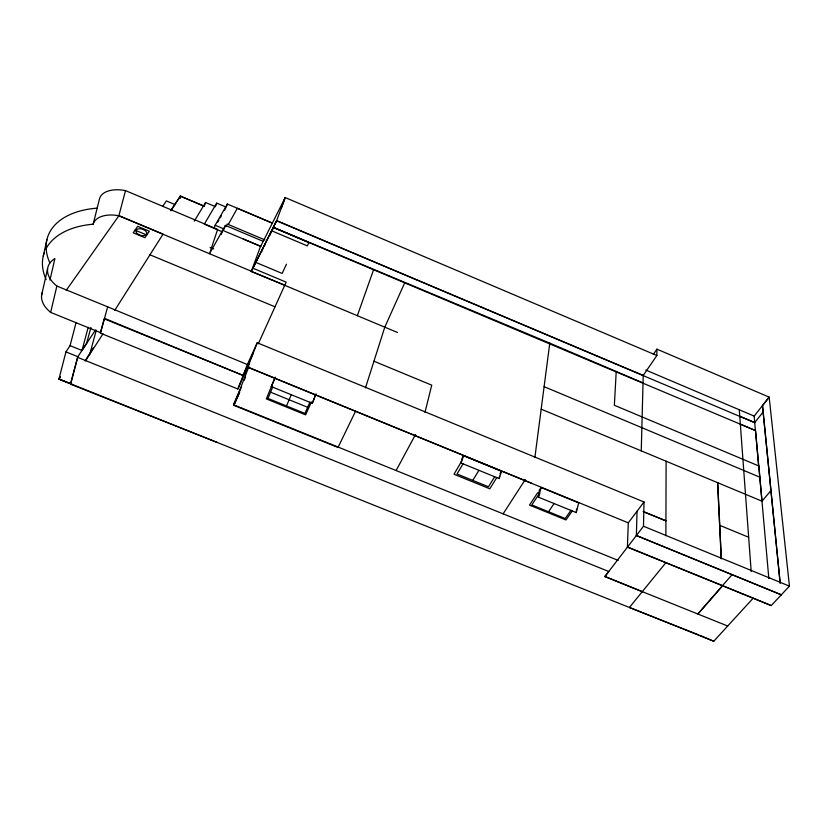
<?xml version="1.0" encoding="UTF-8"?>
<svg xmlns="http://www.w3.org/2000/svg" width="831" height="831" viewBox="0 0 831 831"><rect width="100%" height="100%" fill="white"/><g stroke="black" fill="none" stroke-linecap="round" stroke-linejoin="round"><path stroke-width="1.25" d="M665.88 535.746L666.109 461.226M641.252 450.869L643.225 375.435L656.854 355.523L656.926 349.155L769.163 397.125L789.45 586.135L771.23 605.57L627.405 547.141L628.288 522.834L644.025 501.986L257.236 342.767L247.358 364.539L237.863 389.001L100.312 333.106L104.228 318.813L243.119 375.456L253.351 352.863M727.686 626.023L604.864 576.589L643.485 526.241L644.025 501.986M636.359 535.507L781.317 594.809L636.359 535.507L637.055 511.221M665.943 562.608L629.566 607.264M616.218 371.488L614.358 405.268L758.859 465.983L768.831 578.501M576.257 512.592L578.708 502.89L541.095 487.517L539.319 490.186L538.467 497.177L576.257 512.592L576.558 509.06M534.863 457.601L549.779 343.13L273.347 227.32L308.841 242.548L307.356 245.883L271.644 230.769L269.971 235.308M499.161 478.573L501.529 471.302L463.532 455.772L462.005 458.38L461.07 463.033L499.161 478.573L499.545 476.225M43.233 256.239L46.9 239.66M41.643 295.057L47.596 268.683M49.964 280.078L54.888 258.586A32.357 19.695 14.4 0 0 56.861 286.041L50.67 312.383L100.593 332.67L107.666 306.836L56.861 286.041M45.985 248.843A83.256 50.649 16 0 1 93.176 224.204L99.543 198.671A26.769 15.135 16.6 0 1 125.512 190.631L217.618 229.408L209.516 253.715L225.419 225.409L263.417 241.437M424.973 412.342L431.746 385.169L373.95 361.215M76.12 322.397L70.074 345.665L65.94 351.897L58.928 379.081L72.224 384.4M93.176 224.204A26.322 15.301 16.2 0 1 118.854 215.78L125.512 190.631M95.492 330L77.865 356.696L70.531 384.202L217.14 442.424M70.074 345.665L81.978 350.474L88.2 327.31M90.922 327.476L86.642 343.276L81.978 350.474M89.769 354.266L96.261 330.25M538.467 497.177L541.095 487.517M204.343 206.275L180.348 196.126L179.631 198.505L180.348 196.126L204.125 206.171M179.6 198.547L180.348 196.126L170.926 210.305M204.644 205.33L205.548 202.504L215.53 206.722M365.474 387.859L384.784 327.175L404.666 282.935M215.925 205.517L216.714 203.117L226.302 207.179M228.369 224.318L237.334 208.28L272.485 223.186L227.351 204.052L215.167 225.232L214.18 228.286M226.655 206.13L227.351 204.052M221.285 234.394L222.656 230.332L260.903 246.443L243.026 238.881M224.391 228.442L225.419 225.409M461.07 463.033L463.532 455.772M357.34 315.697L373.628 269.628M284.784 285.199L251.284 271.519L260.093 247.493L285.199 197.56L656.854 355.523M281.429 207.854L285.199 197.56L276.598 220.776L251.284 271.519M255.844 262.409L282.166 273.451L286.435 264.196M261.9 251.232L262.793 248.801M275.269 377.149L271.342 386.602L312.321 403.315L314.284 398.007M264.403 246.215L265.297 243.795M257.236 342.767L247.711 367.229L628.288 522.834M618.222 560.416L233.958 404.926L248.988 366.378M244.252 380.234L245.55 376.91M312.321 403.315L316.06 393.832M272.236 384.524L266.325 398.88L305.631 414.856L311.417 401.913M274.832 378.209L271.342 386.602M272.734 386.924L267.977 398.423L304.915 413.443L309.963 402.111M286.477 405.944L291.38 394.538M314.669 396.938L315.603 394.87M233.958 404.926L239.744 392.035M239.068 393.603L233.812 405.32L338.02 447.483L355.512 411.335M237.863 389.001L249.622 362.991M258.285 343.826L286.165 282.135L252.915 268.216L276.65 220.61L643.256 375.446M233.459 404.396L241.572 386.758M273.285 227.486L276.65 220.61M396.117 470.533L415.531 434.509M226.105 226.198L227.299 224.058L264.871 239.91M217.732 222.106L218.958 219.966M220.184 217.836L221.41 215.707M224.463 210.378L225.689 208.238M461.35 461.714L453.996 474.241L489.812 488.805L496.855 477.493M216.714 203.117L204.322 224.141L222.095 231.756M463.002 463.895L457.05 474.002L488.462 486.779L494.653 476.807M194.257 221.171L205.548 202.504M472.787 480.401L478.853 470.356M499.919 473.867L501.529 471.302M85.022 360.986L93.238 347.981M114.72 310.379L163.063 234.124L118.937 215.665L66.231 290.331M170.895 210.835L180.348 196.126M503.119 513.838L525.285 479.539M85.666 360.592L103.013 333.833M60.351 376.91L58.928 379.081L60.31 376.973M531.435 483.237L247.783 367.053M162.803 206.244L166.345 200.925L175.258 204.686M538.779 494.414L531.788 504.926L565.205 518.523L571.011 510.224M135.048 230.094L133.199 232.815L144.937 237.708L149.32 231.215L137.624 226.323L135.048 230.114L146.765 234.996M653.363 354.38L656.926 349.155M548.522 511.73L554.215 503.389M572.32 510.899L565.963 519.957L529.461 505.113L537.595 492.835L539.973 493.801M271.644 230.769L273.835 227.725L755.504 430.572L740.338 424.153M604.864 576.589L608.78 571.499L77.574 357.34L70.635 383.766L58.928 379.081L713.756 641.241L753.146 598.216M762.494 405.611L780.164 583.237L762.494 405.58L769.163 397.125L754.195 416.102L755.4 430.707M763.128 412.01L754.652 422.678L276.598 220.776M541.178 409.164L761.975 501.166L771.075 490.477M722.513 585.782L697.863 614.016L722.638 585.647M627.519 546.995L722.503 585.595L732.173 574.585M698.757 634.926L629.566 607.523M699.951 635.403L713.756 641.241M65.94 351.897L77.865 356.696M270.563 392.18L307.657 407.294M604.875 576.413L642.425 591.714M643.371 511.553L666.015 520.86L643.256 511.699M643.485 526.241L789.45 586.135M722.503 585.595L771.23 605.57M719.625 525.285L748.658 537.262M107.666 306.836L247.358 364.539M104.509 318.366L243.119 375.456M149.964 254.795L275.019 306.805M759.856 477.191L544.139 386.685M210.108 247.389L213.702 248.895M118.854 215.78L251.398 271.238M251.346 271.353L397.467 332.483M215.167 225.232L224.297 229.086M645.812 370.055L754.195 416.102M739.746 416.175L754.766 422.543M549.779 343.13L643.038 382.925M761.975 501.166L755.504 430.572L758.63 465.89M739.278 409.766L751.182 571.51M717.714 482.728L721.35 558.702M717.589 482.676L721.215 558.65M46.131 279.58A83.256 50.649 16 0 1 44.178 252.988M50.67 312.383A31.775 19.84 13.8 0 1 42.204 292.668M49.902 262.949A84.18 50.369 16.3 0 1 97.175 208.145M137.562 233.864A5.682 3.231 17.1 0 0 146.723 234.093A5.682 3.231 17.1 0 0 139.816 228.712A5.682 3.231 17.1 0 0 137.562 233.864"/></g></svg>
